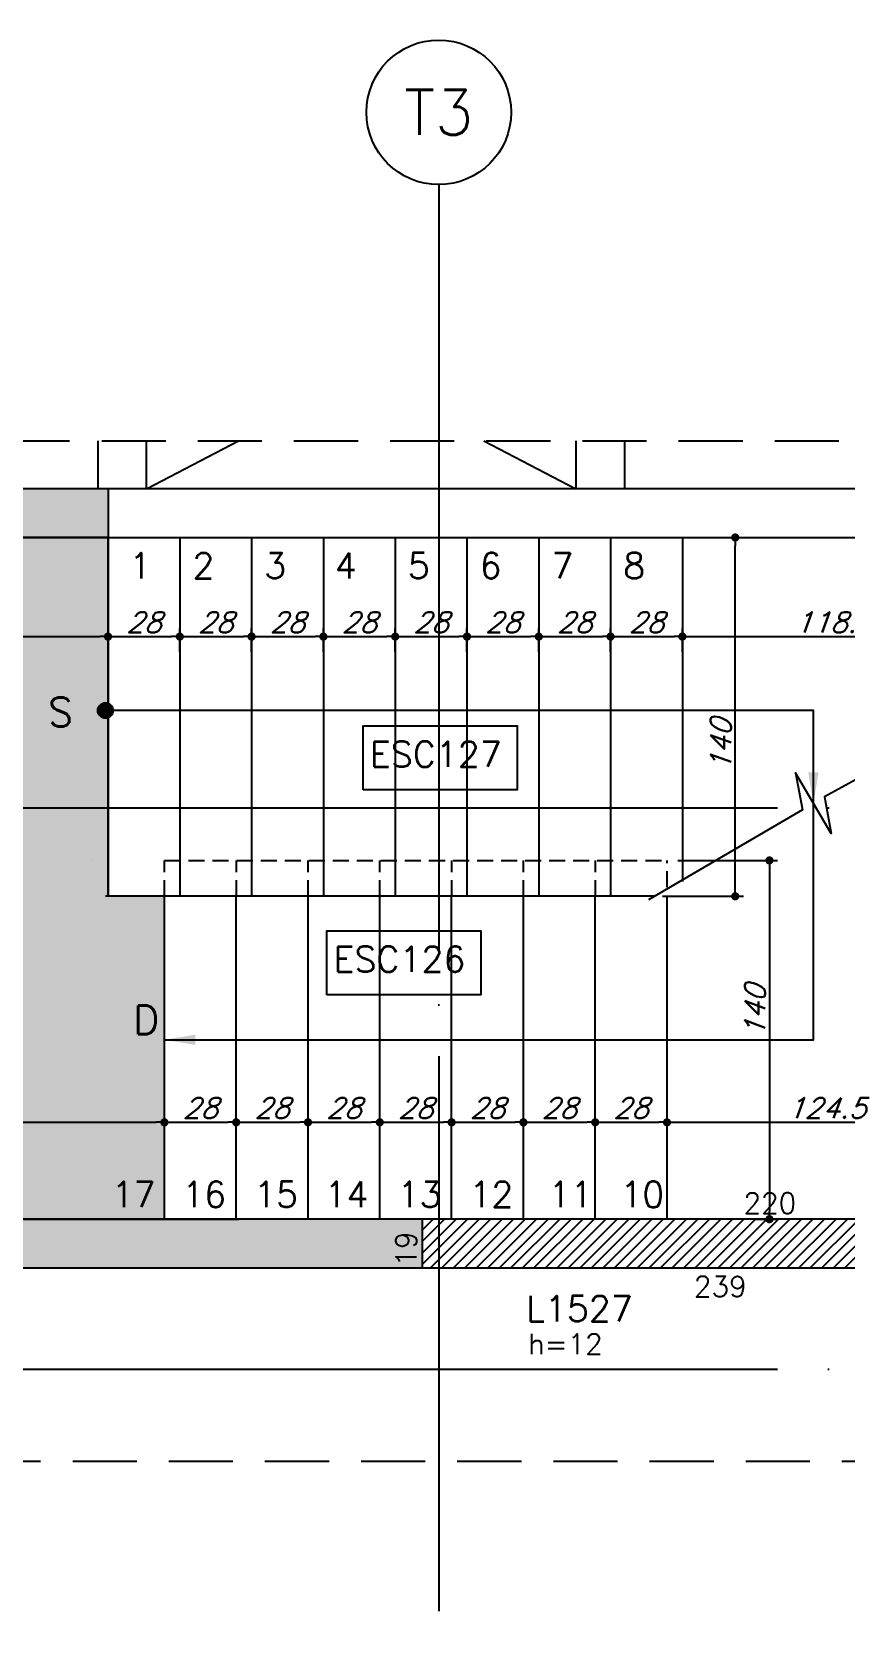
# Model space of a CAD drawing. Header units: millimetres. Extents: x -832 to 3668, y -1574 to 5296.
# Drawn here: x 2964 to 3282, y 1798 to 2428 of the extents above; entities that cross this region are included whole.
import ezdxf
from ezdxf.enums import TextEntityAlignment as Align

# ---------------------------------------------------------------- set-up
doc = ezdxf.new("R2010")
doc.units = ezdxf.units.MM
doc.header["$LTSCALE"] = 50
doc.linetypes.add('DASHED', pattern=[0.75, 0.5, -0.25])
doc.linetypes.add('EIXO', pattern=[6.8, 6, -0.4, 0, -0.4])
for name, color, linetype in [('F-AUX', 2, 'Continuous'), ('F-AUX-RED', 1, 'Continuous'), ('F-COTAS', 106, 'Continuous'), ('F-EIXO', 12, 'EIXO'), ('F-ESC NUM', 2, 'Continuous'), ('F-ESC-PROJ', 1, 'Continuous'), ('F-ESCADAS', 2, 'Continuous'), ('F-LAJES', 3, 'Continuous'), ('F-LAJES-DIM', 2, 'Continuous'), ('F-LAJES-NOME', 4, 'Continuous'), ('F-PILARES-DIM', 172, 'Continuous'), ('F-PILARES-HACH', 174, 'Continuous'), ('F-PILARES-S', 170, 'Continuous'), ('F-TEXTO', 6, 'Continuous'), ('F-TEXTO ESCADA', 2, 'Continuous'), ('F-TEXTO-YELLOW', 2, 'Continuous'), ('F-VIGAS', 3, 'Continuous'), ('F-VÃO', 1, 'Continuous')]:
    doc.layers.add(name, color=color, linetype=linetype)
doc.layers.add('F-DESNIVEL-3', color=7, linetype='Continuous', true_color=0xd5c7ff)
doc.styles.add('5385-ARQ-PB-BAS-PLA-TER-TORRE-A-106-TXT$0$R60-75', font='romans.shx', dxfattribs={"height": 0.1125})
doc.styles.add('CP-TEXT-INCL', font='romans.shx', dxfattribs={"oblique": 20})
doc.styles.add('MCP', font='romans.shx')
doc.styles.add('ROMANS', font='romans.shx')
doc.dimstyles.new('CP-COTAS-50', dxfattribs={"dimscale": 0.64, "dimtxt": 12.5, "dimasz": 5, "dimexe": 5, "dimexo": 5, "dimgap": 2.5, "dimtad": 1, "dimdec": 1, "dimdsep": 46, "dimtxsty": 'CP-TEXT-INCL', "dimblk1": 'DOT', "dimblk2": 'DOT', "dimsah": 1, "dimcen": 9, "dimclrd": 256, "dimclre": 256, "dimclrt": 256, "dimadec": 0, "dimazin": 0, "dimtfac": 1, "dimtdec": 1, "dimtmove": 2, "dimatfit": 3, "dimldrblk": 'DOT', "dimfxl": 5, "dimtolj": 1, "dimarcsym": 0})
pattern_1 = [(0, (0, 0), (0, 6.985), [5.08, -1.905]), (90, (0, 0), (-6.985, 4e-16), [5.08, -1.905])]

# ---------------------------------------------------------------- blocks, each defined once
blk = doc.blocks.new('*U7')
at = {"layer": 'F-EIXO'}
blk.add_line((0, 0), (909.22, 0), dxfattribs=at)
at = {"layer": 'F-TEXTO', "style": 'ROMANS'}
blk.add_attdef('EIXO', text='', height=17.5, dxfattribs=at).set_placement((-28.21, 0), align=Align.MIDDLE_CENTER)
blk = doc.blocks.new('*U8')
at = {"layer": 'F-EIXO'}
blk.add_line((0, 0), (0, -556.59), dxfattribs=at)
at = {"layer": 'F-EIXO', "color": 2, "linetype": 'Continuous'}
blk.add_circle((0, 28.21), 28.21, dxfattribs=at)
at = {"layer": 'F-TEXTO', "style": 'ROMANS'}
blk.add_attdef('EIXO', text='', height=17.5, rotation=360, dxfattribs=at).set_placement((0, 28.21), align=Align.MIDDLE_CENTER)
blk = doc.blocks.new('_DOT')
at = {"color": 0, "linetype": 'ByBlock'}
blk.add_line((-0.5, 0), (-1, 0), dxfattribs=at)
at = {"color": 0, "linetype": 'ByBlock', "const_width": 0.5}
blk.add_lwpolyline([(-0.25, 0, 1), (0.25, 0, 1)], format="xyb", close=True, dxfattribs=at)
blk = doc.blocks.new('*D344')
at = {"layer": 'DEFPOINTS', "color": 0, "transparency": 16777216}
for p in [(2759.46, 2000.1), (3015.96, 2002.7), (3015.96, 1996.31)]:
    blk.add_point(p, dxfattribs=at)
at = {"layer": 'F-COTAS', "lineweight": -2, "transparency": 16777216}
for p, q in [((2759.46, 2003.3), (2759.46, 2005.9)), ((3015.96, 1999.51), (3015.96, 2005.9)), ((2762.66, 2002.7), (3012.76, 2002.7))]:
    blk.add_line(p, q, dxfattribs=at)
at = {"layer": 'F-COTAS', "lineweight": -2, "transparency": 16777216, "xscale": 3.2, "yscale": 3.2, "zscale": 3.2, "rotation": 180}
blk.add_blockref('_DOT', (2759.46, 2002.7), dxfattribs=at)
at = {"layer": 'F-COTAS', "lineweight": -2, "transparency": 16777216, "xscale": 3.2, "yscale": 3.2, "zscale": 3.2}
blk.add_blockref('_DOT', (3015.96, 2002.7), dxfattribs=at)
at = {"layer": 'F-COTAS', "transparency": 16777216, "insert": (2887.71, 2008.3), "char_height": 8, "attachment_point": 5, "style": 'CP-TEXT-INCL'}
blk.add_mtext('\\A1;256.5', dxfattribs=at)
blk = doc.blocks.new('*D345')
at = {"layer": 'DEFPOINTS', "color": 0, "transparency": 16777216}
for p in [(3071.96, 2002.7), (3043.96, 1994.15), (3071.96, 1994.15)]:
    blk.add_point(p, dxfattribs=at)
at = {"layer": 'F-COTAS', "lineweight": -2, "transparency": 16777216}
for p, q in [((3043.96, 1997.35), (3043.96, 2005.9)), ((3071.96, 1997.35), (3071.96, 2005.9)), ((3047.16, 2002.7), (3068.76, 2002.7))]:
    blk.add_line(p, q, dxfattribs=at)
at = {"layer": 'F-COTAS', "lineweight": -2, "transparency": 16777216, "xscale": 3.2, "yscale": 3.2, "zscale": 3.2, "rotation": 180}
blk.add_blockref('_DOT', (3043.96, 2002.7), dxfattribs=at)
at = {"layer": 'F-COTAS', "lineweight": -2, "transparency": 16777216, "xscale": 3.2, "yscale": 3.2, "zscale": 3.2}
blk.add_blockref('_DOT', (3071.96, 2002.7), dxfattribs=at)
at = {"layer": 'F-COTAS', "transparency": 16777216, "insert": (3057.96, 2008.3), "char_height": 8, "attachment_point": 5, "style": 'CP-TEXT-INCL'}
blk.add_mtext('\\A1;28', dxfattribs=at)
blk = doc.blocks.new('*D346')
at = {"layer": 'DEFPOINTS', "color": 0, "transparency": 16777216}
for p in [(3099.96, 2002.7), (3071.96, 1994.15), (3099.96, 1994.15)]:
    blk.add_point(p, dxfattribs=at)
at = {"layer": 'F-COTAS', "lineweight": -2, "transparency": 16777216}
for p, q in [((3071.96, 1997.35), (3071.96, 2005.9)), ((3099.96, 1997.35), (3099.96, 2005.9)), ((3075.16, 2002.7), (3096.76, 2002.7))]:
    blk.add_line(p, q, dxfattribs=at)
at = {"layer": 'F-COTAS', "lineweight": -2, "transparency": 16777216, "xscale": 3.2, "yscale": 3.2, "zscale": 3.2, "rotation": 180}
blk.add_blockref('_DOT', (3071.96, 2002.7), dxfattribs=at)
at = {"layer": 'F-COTAS', "lineweight": -2, "transparency": 16777216, "xscale": 3.2, "yscale": 3.2, "zscale": 3.2}
blk.add_blockref('_DOT', (3099.96, 2002.7), dxfattribs=at)
at = {"layer": 'F-COTAS', "transparency": 16777216, "insert": (3085.96, 2008.3), "char_height": 8, "attachment_point": 5, "style": 'CP-TEXT-INCL'}
blk.add_mtext('\\A1;28', dxfattribs=at)
blk = doc.blocks.new('*D347')
at = {"layer": 'DEFPOINTS', "color": 0, "transparency": 16777216}
for p in [(3127.96, 2002.7), (3099.96, 1994.15), (3127.96, 1994.15)]:
    blk.add_point(p, dxfattribs=at)
at = {"layer": 'F-COTAS', "lineweight": -2, "transparency": 16777216}
for p, q in [((3099.96, 1997.35), (3099.96, 2005.9)), ((3127.96, 1997.35), (3127.96, 2005.9)), ((3103.16, 2002.7), (3124.76, 2002.7))]:
    blk.add_line(p, q, dxfattribs=at)
at = {"layer": 'F-COTAS', "lineweight": -2, "transparency": 16777216, "xscale": 3.2, "yscale": 3.2, "zscale": 3.2, "rotation": 180}
blk.add_blockref('_DOT', (3099.96, 2002.7), dxfattribs=at)
at = {"layer": 'F-COTAS', "lineweight": -2, "transparency": 16777216, "xscale": 3.2, "yscale": 3.2, "zscale": 3.2}
blk.add_blockref('_DOT', (3127.96, 2002.7), dxfattribs=at)
at = {"layer": 'F-COTAS', "transparency": 16777216, "insert": (3113.96, 2008.3), "char_height": 8, "attachment_point": 5, "style": 'CP-TEXT-INCL'}
blk.add_mtext('\\A1;28', dxfattribs=at)
blk = doc.blocks.new('*D348')
at = {"layer": 'DEFPOINTS', "color": 0, "transparency": 16777216}
for p in [(3155.96, 2002.7), (3127.96, 1994.15), (3155.96, 1994.15)]:
    blk.add_point(p, dxfattribs=at)
at = {"layer": 'F-COTAS', "lineweight": -2, "transparency": 16777216}
for p, q in [((3127.96, 1997.35), (3127.96, 2005.9)), ((3155.96, 1997.35), (3155.96, 2005.9)), ((3131.16, 2002.7), (3152.76, 2002.7))]:
    blk.add_line(p, q, dxfattribs=at)
at = {"layer": 'F-COTAS', "lineweight": -2, "transparency": 16777216, "xscale": 3.2, "yscale": 3.2, "zscale": 3.2, "rotation": 180}
blk.add_blockref('_DOT', (3127.96, 2002.7), dxfattribs=at)
at = {"layer": 'F-COTAS', "lineweight": -2, "transparency": 16777216, "xscale": 3.2, "yscale": 3.2, "zscale": 3.2}
blk.add_blockref('_DOT', (3155.96, 2002.7), dxfattribs=at)
at = {"layer": 'F-COTAS', "transparency": 16777216, "insert": (3141.96, 2008.3), "char_height": 8, "attachment_point": 5, "style": 'CP-TEXT-INCL'}
blk.add_mtext('\\A1;28', dxfattribs=at)
blk = doc.blocks.new('*D349')
at = {"layer": 'DEFPOINTS', "color": 0, "transparency": 16777216}
for p in [(3183.96, 2002.7), (3155.96, 1994.15), (3183.96, 1994.15)]:
    blk.add_point(p, dxfattribs=at)
at = {"layer": 'F-COTAS', "lineweight": -2, "transparency": 16777216}
for p, q in [((3155.96, 1997.35), (3155.96, 2005.9)), ((3183.96, 1997.35), (3183.96, 2005.9)), ((3159.16, 2002.7), (3180.76, 2002.7))]:
    blk.add_line(p, q, dxfattribs=at)
at = {"layer": 'F-COTAS', "lineweight": -2, "transparency": 16777216, "xscale": 3.2, "yscale": 3.2, "zscale": 3.2, "rotation": 180}
blk.add_blockref('_DOT', (3155.96, 2002.7), dxfattribs=at)
at = {"layer": 'F-COTAS', "lineweight": -2, "transparency": 16777216, "xscale": 3.2, "yscale": 3.2, "zscale": 3.2}
blk.add_blockref('_DOT', (3183.96, 2002.7), dxfattribs=at)
at = {"layer": 'F-COTAS', "transparency": 16777216, "insert": (3169.96, 2008.3), "char_height": 8, "attachment_point": 5, "style": 'CP-TEXT-INCL'}
blk.add_mtext('\\A1;28', dxfattribs=at)
blk = doc.blocks.new('*D350')
at = {"layer": 'DEFPOINTS', "color": 0, "transparency": 16777216}
for p in [(3211.96, 2002.7), (3183.96, 1994.15), (3211.96, 1994.15)]:
    blk.add_point(p, dxfattribs=at)
at = {"layer": 'F-COTAS', "lineweight": -2, "transparency": 16777216}
for p, q in [((3183.96, 1997.35), (3183.96, 2005.9)), ((3211.96, 1997.35), (3211.96, 2005.9)), ((3187.16, 2002.7), (3208.76, 2002.7))]:
    blk.add_line(p, q, dxfattribs=at)
at = {"layer": 'F-COTAS', "lineweight": -2, "transparency": 16777216, "xscale": 3.2, "yscale": 3.2, "zscale": 3.2, "rotation": 180}
blk.add_blockref('_DOT', (3183.96, 2002.7), dxfattribs=at)
at = {"layer": 'F-COTAS', "lineweight": -2, "transparency": 16777216, "xscale": 3.2, "yscale": 3.2, "zscale": 3.2}
blk.add_blockref('_DOT', (3211.96, 2002.7), dxfattribs=at)
at = {"layer": 'F-COTAS', "transparency": 16777216, "insert": (3197.96, 2008.3), "char_height": 8, "attachment_point": 5, "style": 'CP-TEXT-INCL'}
blk.add_mtext('\\A1;28', dxfattribs=at)
blk = doc.blocks.new('*D351')
at = {"layer": 'DEFPOINTS', "color": 0, "transparency": 16777216}
for p in [(3336.46, 2002.7), (3336.46, 1999.23), (3211.96, 1994.15)]:
    blk.add_point(p, dxfattribs=at)
at = {"layer": 'F-COTAS', "lineweight": -2, "transparency": 16777216}
for p, q in [((3211.96, 1997.35), (3211.96, 2005.9)), ((3336.46, 2002.43), (3336.46, 2005.9)), ((3215.16, 2002.7), (3333.26, 2002.7))]:
    blk.add_line(p, q, dxfattribs=at)
at = {"layer": 'F-COTAS', "lineweight": -2, "transparency": 16777216, "xscale": 3.2, "yscale": 3.2, "zscale": 3.2, "rotation": 180}
blk.add_blockref('_DOT', (3211.96, 2002.7), dxfattribs=at)
at = {"layer": 'F-COTAS', "lineweight": -2, "transparency": 16777216, "xscale": 3.2, "yscale": 3.2, "zscale": 3.2}
blk.add_blockref('_DOT', (3336.46, 2002.7), dxfattribs=at)
at = {"layer": 'F-COTAS', "transparency": 16777216, "insert": (3274.21, 2008.3), "char_height": 8, "attachment_point": 5, "style": 'CP-TEXT-INCL'}
blk.add_mtext('\\A1;124.5', dxfattribs=at)
blk = doc.blocks.new('*D352')
at = {"layer": 'DEFPOINTS', "color": 0, "transparency": 16777216}
for p in [(2759.46, 2190.18), (2993.96, 2192.23), (2993.96, 2186.57)]:
    blk.add_point(p, dxfattribs=at)
at = {"layer": 'F-COTAS', "lineweight": -2, "transparency": 16777216}
for p, q in [((2759.46, 2193.38), (2759.46, 2195.43)), ((2993.96, 2189.77), (2993.96, 2195.43)), ((2762.66, 2192.23), (2990.76, 2192.23))]:
    blk.add_line(p, q, dxfattribs=at)
at = {"layer": 'F-COTAS', "lineweight": -2, "transparency": 16777216, "xscale": 3.2, "yscale": 3.2, "zscale": 3.2, "rotation": 180}
blk.add_blockref('_DOT', (2759.46, 2192.23), dxfattribs=at)
at = {"layer": 'F-COTAS', "lineweight": -2, "transparency": 16777216, "xscale": 3.2, "yscale": 3.2, "zscale": 3.2}
blk.add_blockref('_DOT', (2993.96, 2192.23), dxfattribs=at)
at = {"layer": 'F-COTAS', "transparency": 16777216, "insert": (2876.71, 2197.83), "char_height": 8, "attachment_point": 5, "style": 'CP-TEXT-INCL'}
blk.add_mtext('\\A1;234.5', dxfattribs=at)
blk = doc.blocks.new('*D353')
at = {"layer": 'DEFPOINTS', "color": 0, "transparency": 16777216}
for p in [(3021.96, 2192.23), (2993.96, 2183.04), (3021.96, 2183.04)]:
    blk.add_point(p, dxfattribs=at)
at = {"layer": 'F-COTAS', "lineweight": -2, "transparency": 16777216}
for p, q in [((2993.96, 2186.24), (2993.96, 2195.43)), ((3021.96, 2186.24), (3021.96, 2195.43)), ((2997.16, 2192.23), (3018.76, 2192.23))]:
    blk.add_line(p, q, dxfattribs=at)
at = {"layer": 'F-COTAS', "lineweight": -2, "transparency": 16777216, "xscale": 3.2, "yscale": 3.2, "zscale": 3.2, "rotation": 180}
blk.add_blockref('_DOT', (2993.96, 2192.23), dxfattribs=at)
at = {"layer": 'F-COTAS', "lineweight": -2, "transparency": 16777216, "xscale": 3.2, "yscale": 3.2, "zscale": 3.2}
blk.add_blockref('_DOT', (3021.96, 2192.23), dxfattribs=at)
at = {"layer": 'F-COTAS', "transparency": 16777216, "insert": (3007.96, 2197.83), "char_height": 8, "attachment_point": 5, "style": 'CP-TEXT-INCL'}
blk.add_mtext('\\A1;28', dxfattribs=at)
blk = doc.blocks.new('*D354')
at = {"layer": 'DEFPOINTS', "color": 0, "transparency": 16777216}
for p in [(3049.96, 2192.23), (3021.96, 2183.04), (3049.96, 2183.04)]:
    blk.add_point(p, dxfattribs=at)
at = {"layer": 'F-COTAS', "lineweight": -2, "transparency": 16777216}
for p, q in [((3021.96, 2186.24), (3021.96, 2195.43)), ((3049.96, 2186.24), (3049.96, 2195.43)), ((3025.16, 2192.23), (3046.76, 2192.23))]:
    blk.add_line(p, q, dxfattribs=at)
at = {"layer": 'F-COTAS', "lineweight": -2, "transparency": 16777216, "xscale": 3.2, "yscale": 3.2, "zscale": 3.2, "rotation": 180}
blk.add_blockref('_DOT', (3021.96, 2192.23), dxfattribs=at)
at = {"layer": 'F-COTAS', "lineweight": -2, "transparency": 16777216, "xscale": 3.2, "yscale": 3.2, "zscale": 3.2}
blk.add_blockref('_DOT', (3049.96, 2192.23), dxfattribs=at)
at = {"layer": 'F-COTAS', "transparency": 16777216, "insert": (3035.96, 2197.83), "char_height": 8, "attachment_point": 5, "style": 'CP-TEXT-INCL'}
blk.add_mtext('\\A1;28', dxfattribs=at)
blk = doc.blocks.new('*D355')
at = {"layer": 'DEFPOINTS', "color": 0, "transparency": 16777216}
for p in [(3077.96, 2192.23), (3049.96, 2183.04), (3077.96, 2183.04)]:
    blk.add_point(p, dxfattribs=at)
at = {"layer": 'F-COTAS', "lineweight": -2, "transparency": 16777216}
for p, q in [((3049.96, 2186.24), (3049.96, 2195.43)), ((3077.96, 2186.24), (3077.96, 2195.43)), ((3053.16, 2192.23), (3074.76, 2192.23))]:
    blk.add_line(p, q, dxfattribs=at)
at = {"layer": 'F-COTAS', "lineweight": -2, "transparency": 16777216, "xscale": 3.2, "yscale": 3.2, "zscale": 3.2, "rotation": 180}
blk.add_blockref('_DOT', (3049.96, 2192.23), dxfattribs=at)
at = {"layer": 'F-COTAS', "lineweight": -2, "transparency": 16777216, "xscale": 3.2, "yscale": 3.2, "zscale": 3.2}
blk.add_blockref('_DOT', (3077.96, 2192.23), dxfattribs=at)
at = {"layer": 'F-COTAS', "transparency": 16777216, "insert": (3063.96, 2197.83), "char_height": 8, "attachment_point": 5, "style": 'CP-TEXT-INCL'}
blk.add_mtext('\\A1;28', dxfattribs=at)
blk = doc.blocks.new('*D356')
at = {"layer": 'DEFPOINTS', "color": 0, "transparency": 16777216}
for p in [(3105.96, 2192.23), (3077.96, 2183.04), (3105.96, 2183.04)]:
    blk.add_point(p, dxfattribs=at)
at = {"layer": 'F-COTAS', "lineweight": -2, "transparency": 16777216}
for p, q in [((3077.96, 2186.24), (3077.96, 2195.43)), ((3105.96, 2186.24), (3105.96, 2195.43)), ((3081.16, 2192.23), (3102.76, 2192.23))]:
    blk.add_line(p, q, dxfattribs=at)
at = {"layer": 'F-COTAS', "lineweight": -2, "transparency": 16777216, "xscale": 3.2, "yscale": 3.2, "zscale": 3.2, "rotation": 180}
blk.add_blockref('_DOT', (3077.96, 2192.23), dxfattribs=at)
at = {"layer": 'F-COTAS', "lineweight": -2, "transparency": 16777216, "xscale": 3.2, "yscale": 3.2, "zscale": 3.2}
blk.add_blockref('_DOT', (3105.96, 2192.23), dxfattribs=at)
at = {"layer": 'F-COTAS', "transparency": 16777216, "insert": (3091.96, 2197.83), "char_height": 8, "attachment_point": 5, "style": 'CP-TEXT-INCL'}
blk.add_mtext('\\A1;28', dxfattribs=at)
blk = doc.blocks.new('*D357')
at = {"layer": 'DEFPOINTS', "color": 0, "transparency": 16777216}
for p in [(3133.96, 2192.23), (3105.96, 2183.04), (3133.96, 2183.04)]:
    blk.add_point(p, dxfattribs=at)
at = {"layer": 'F-COTAS', "lineweight": -2, "transparency": 16777216}
for p, q in [((3105.96, 2186.24), (3105.96, 2195.43)), ((3133.96, 2186.24), (3133.96, 2195.43)), ((3109.16, 2192.23), (3130.76, 2192.23))]:
    blk.add_line(p, q, dxfattribs=at)
at = {"layer": 'F-COTAS', "lineweight": -2, "transparency": 16777216, "xscale": 3.2, "yscale": 3.2, "zscale": 3.2, "rotation": 180}
blk.add_blockref('_DOT', (3105.96, 2192.23), dxfattribs=at)
at = {"layer": 'F-COTAS', "lineweight": -2, "transparency": 16777216, "xscale": 3.2, "yscale": 3.2, "zscale": 3.2}
blk.add_blockref('_DOT', (3133.96, 2192.23), dxfattribs=at)
at = {"layer": 'F-COTAS', "transparency": 16777216, "insert": (3119.96, 2197.83), "char_height": 8, "attachment_point": 5, "style": 'CP-TEXT-INCL'}
blk.add_mtext('\\A1;28', dxfattribs=at)
blk = doc.blocks.new('*D358')
at = {"layer": 'DEFPOINTS', "color": 0, "transparency": 16777216}
for p in [(3336.46, 2192.23), (3217.96, 2185.82), (3336.46, 2180.66)]:
    blk.add_point(p, dxfattribs=at)
at = {"layer": 'F-COTAS', "lineweight": -2, "transparency": 16777216}
for p, q in [((3217.96, 2189.02), (3217.96, 2195.43)), ((3336.46, 2183.86), (3336.46, 2195.43)), ((3221.16, 2192.23), (3333.26, 2192.23))]:
    blk.add_line(p, q, dxfattribs=at)
at = {"layer": 'F-COTAS', "lineweight": -2, "transparency": 16777216, "xscale": 3.2, "yscale": 3.2, "zscale": 3.2, "rotation": 180}
blk.add_blockref('_DOT', (3217.96, 2192.23), dxfattribs=at)
at = {"layer": 'F-COTAS', "lineweight": -2, "transparency": 16777216, "xscale": 3.2, "yscale": 3.2, "zscale": 3.2}
blk.add_blockref('_DOT', (3336.46, 2192.23), dxfattribs=at)
at = {"layer": 'F-COTAS', "transparency": 16777216, "insert": (3277.21, 2197.83), "char_height": 8, "attachment_point": 5, "style": 'CP-TEXT-INCL'}
blk.add_mtext('\\A1;118.5', dxfattribs=at)
blk = doc.blocks.new('*D359')
at = {"layer": 'DEFPOINTS', "color": 0, "transparency": 16777216}
for p in [(3213.01, 2104.9), (3243.44, 1964.9), (3251.9, 1964.9)]:
    blk.add_point(p, dxfattribs=at)
at = {"layer": 'F-COTAS', "lineweight": -2, "transparency": 16777216}
for p, q in [((3216.21, 2104.9), (3255.1, 2104.9)), ((3251.9, 2101.7), (3251.9, 1968.1)), ((3246.64, 1964.9), (3255.1, 1964.9))]:
    blk.add_line(p, q, dxfattribs=at)
at = {"layer": 'F-COTAS', "lineweight": -2, "transparency": 16777216, "xscale": 3.2, "yscale": 3.2, "zscale": 3.2}
for p, rotation in [((3251.9, 2104.9), 90), ((3251.9, 1964.9), 270)]:
    blk.add_blockref('_DOT', p, dxfattribs=dict(at, rotation=rotation))
at = {"layer": 'F-COTAS', "transparency": 16777216, "insert": (3246.3, 2046.14), "char_height": 8, "attachment_point": 5, "rotation": 90, "style": 'CP-TEXT-INCL'}
blk.add_mtext('\\A1;140', dxfattribs=at)
blk = doc.blocks.new('*D360')
at = {"layer": 'DEFPOINTS', "color": 0, "transparency": 16777216}
for p in [(3228.75, 2230.9), (3238.57, 2230.9), (3207.01, 2090.9)]:
    blk.add_point(p, dxfattribs=at)
at = {"layer": 'F-COTAS', "lineweight": -2, "transparency": 16777216}
for p, q in [((3231.95, 2230.9), (3241.77, 2230.9)), ((3238.57, 2094.1), (3238.57, 2227.7)), ((3210.21, 2090.9), (3241.77, 2090.9))]:
    blk.add_line(p, q, dxfattribs=at)
at = {"layer": 'F-COTAS', "lineweight": -2, "transparency": 16777216, "xscale": 3.2, "yscale": 3.2, "zscale": 3.2}
for p, rotation in [((3238.57, 2230.9), 90), ((3238.57, 2090.9), 270)]:
    blk.add_blockref('_DOT', p, dxfattribs=dict(at, rotation=rotation))
at = {"layer": 'F-COTAS', "transparency": 16777216, "insert": (3232.97, 2149.83), "char_height": 8, "attachment_point": 5, "rotation": 90, "style": 'CP-TEXT-INCL'}
blk.add_mtext('\\A1;140', dxfattribs=at)
blk = doc.blocks.new('*D361')
at = {"layer": 'DEFPOINTS', "color": 0, "transparency": 16777216}
for p in [(3161.96, 2192.23), (3133.96, 2183.04), (3161.96, 2183.04)]:
    blk.add_point(p, dxfattribs=at)
at = {"layer": 'F-COTAS', "lineweight": -2, "transparency": 16777216}
for p, q in [((3133.96, 2186.24), (3133.96, 2195.43)), ((3161.96, 2186.24), (3161.96, 2195.43)), ((3137.16, 2192.23), (3158.76, 2192.23))]:
    blk.add_line(p, q, dxfattribs=at)
at = {"layer": 'F-COTAS', "lineweight": -2, "transparency": 16777216, "xscale": 3.2, "yscale": 3.2, "zscale": 3.2, "rotation": 180}
blk.add_blockref('_DOT', (3133.96, 2192.23), dxfattribs=at)
at = {"layer": 'F-COTAS', "lineweight": -2, "transparency": 16777216, "xscale": 3.2, "yscale": 3.2, "zscale": 3.2}
blk.add_blockref('_DOT', (3161.96, 2192.23), dxfattribs=at)
at = {"layer": 'F-COTAS', "transparency": 16777216, "insert": (3147.96, 2197.83), "char_height": 8, "attachment_point": 5, "style": 'CP-TEXT-INCL'}
blk.add_mtext('\\A1;28', dxfattribs=at)
blk = doc.blocks.new('*D362')
at = {"layer": 'DEFPOINTS', "color": 0, "transparency": 16777216}
for p in [(3189.96, 2192.23), (3161.96, 2183.04), (3189.96, 2183.04)]:
    blk.add_point(p, dxfattribs=at)
at = {"layer": 'F-COTAS', "lineweight": -2, "transparency": 16777216}
for p, q in [((3161.96, 2186.24), (3161.96, 2195.43)), ((3189.96, 2186.24), (3189.96, 2195.43)), ((3165.16, 2192.23), (3186.76, 2192.23))]:
    blk.add_line(p, q, dxfattribs=at)
at = {"layer": 'F-COTAS', "lineweight": -2, "transparency": 16777216, "xscale": 3.2, "yscale": 3.2, "zscale": 3.2, "rotation": 180}
blk.add_blockref('_DOT', (3161.96, 2192.23), dxfattribs=at)
at = {"layer": 'F-COTAS', "lineweight": -2, "transparency": 16777216, "xscale": 3.2, "yscale": 3.2, "zscale": 3.2}
blk.add_blockref('_DOT', (3189.96, 2192.23), dxfattribs=at)
at = {"layer": 'F-COTAS', "transparency": 16777216, "insert": (3175.96, 2197.83), "char_height": 8, "attachment_point": 5, "style": 'CP-TEXT-INCL'}
blk.add_mtext('\\A1;28', dxfattribs=at)
blk = doc.blocks.new('*D363')
at = {"layer": 'DEFPOINTS', "color": 0, "transparency": 16777216}
for p in [(3217.96, 2192.23), (3189.96, 2183.04), (3217.96, 2183.04)]:
    blk.add_point(p, dxfattribs=at)
at = {"layer": 'F-COTAS', "lineweight": -2, "transparency": 16777216}
for p, q in [((3189.96, 2186.24), (3189.96, 2195.43)), ((3217.96, 2186.24), (3217.96, 2195.43)), ((3193.16, 2192.23), (3214.76, 2192.23))]:
    blk.add_line(p, q, dxfattribs=at)
at = {"layer": 'F-COTAS', "lineweight": -2, "transparency": 16777216, "xscale": 3.2, "yscale": 3.2, "zscale": 3.2, "rotation": 180}
blk.add_blockref('_DOT', (3189.96, 2192.23), dxfattribs=at)
at = {"layer": 'F-COTAS', "lineweight": -2, "transparency": 16777216, "xscale": 3.2, "yscale": 3.2, "zscale": 3.2}
blk.add_blockref('_DOT', (3217.96, 2192.23), dxfattribs=at)
at = {"layer": 'F-COTAS', "transparency": 16777216, "insert": (3203.96, 2197.83), "char_height": 8, "attachment_point": 5, "style": 'CP-TEXT-INCL'}
blk.add_mtext('\\A1;28', dxfattribs=at)
blk = doc.blocks.new('*D619')
at = {"layer": 'DEFPOINTS', "color": 0, "transparency": 16777216}
for p in [(3043.96, 2002.7), (3015.96, 1994.15), (3043.96, 1994.15)]:
    blk.add_point(p, dxfattribs=at)
at = {"layer": 'F-COTAS', "lineweight": -2, "transparency": 16777216}
for p, q in [((3015.96, 1997.35), (3015.96, 2005.9)), ((3043.96, 1997.35), (3043.96, 2005.9)), ((3019.16, 2002.7), (3040.76, 2002.7))]:
    blk.add_line(p, q, dxfattribs=at)
at = {"layer": 'F-COTAS', "lineweight": -2, "transparency": 16777216, "xscale": 3.2, "yscale": 3.2, "zscale": 3.2, "rotation": 180}
blk.add_blockref('_DOT', (3015.96, 2002.7), dxfattribs=at)
at = {"layer": 'F-COTAS', "lineweight": -2, "transparency": 16777216, "xscale": 3.2, "yscale": 3.2, "zscale": 3.2}
blk.add_blockref('_DOT', (3043.96, 2002.7), dxfattribs=at)
at = {"layer": 'F-COTAS', "transparency": 16777216, "insert": (3029.96, 2008.3), "char_height": 8, "attachment_point": 5, "style": 'CP-TEXT-INCL'}
blk.add_mtext('\\A1;28', dxfattribs=at)

msp = doc.modelspace()

# ---------------------------------------------------------------- hatches: boundary and pattern name
h = msp.add_hatch()
h.set_pattern_fill('ANGLE', color=256)
h.set_pattern_definition(pattern_1)
h.paths.add_polyline_path([(2998.17, 2212.41), (3016.5, 2212.41), (3016.5, 2227.41), (2998.17, 2227.41)], flags=9)
h = msp.add_hatch()
h.set_pattern_fill('ANGLE', color=256)
h.set_pattern_definition(pattern_1)
h.paths.add_polyline_path([(3022.81, 2212.41), (3044, 2212.41), (3044, 2227.41), (3022.81, 2227.41)], flags=9)
h = msp.add_hatch()
h.set_pattern_fill('ANGLE', color=256)
h.set_pattern_definition(pattern_1)
h.paths.add_polyline_path([(3050.81, 2212.41), (3072, 2212.41), (3072, 2227.41), (3050.81, 2227.41)], flags=9)
h = msp.add_hatch()
h.set_pattern_fill('ANGLE', color=256)
h.set_pattern_definition(pattern_1)
h.paths.add_polyline_path([(3078.33, 2212.41), (3100, 2212.41), (3100, 2227.41), (3078.33, 2227.41)], flags=9)
h = msp.add_hatch()
h.set_pattern_fill('ANGLE', color=256)
h.set_pattern_definition(pattern_1)
h.paths.add_polyline_path([(3106.81, 2212.41), (3128, 2212.41), (3128, 2227.41), (3106.81, 2227.41)], flags=9)
h = msp.add_hatch()
h.set_pattern_fill('ANGLE', color=256)
h.set_pattern_definition(pattern_1)
h.paths.add_polyline_path([(3134.81, 2212.41), (3156, 2212.41), (3156, 2227.41), (3134.81, 2227.41)], flags=9)
h = msp.add_hatch()
h.set_pattern_fill('ANGLE', color=256)
h.set_pattern_definition(pattern_1)
h.paths.add_polyline_path([(3162.81, 2212.41), (3184, 2212.41), (3184, 2227.41), (3162.81, 2227.41)], flags=9)
h = msp.add_hatch()
h.set_pattern_fill('ANGLE', color=256)
h.set_pattern_definition(pattern_1)
h.paths.add_polyline_path([(3190.81, 2212.41), (3212, 2212.41), (3212, 2227.41), (3190.81, 2227.41)], flags=9)
h = msp.add_hatch()
h.set_pattern_fill('ANGLE', color=256)
h.set_pattern_definition(pattern_1)
h.paths.add_polyline_path([(3219.28, 2212.41), (3240, 2212.41), (3240, 2227.41), (3219.28, 2227.41)], flags=9)
h = msp.add_hatch()
h.set_pattern_fill('ANGLE', color=256)
h.set_pattern_definition(pattern_1)
h.paths.add_polyline_path([(3138.99, 2169.06), (3193.52, 2169.06), (3193.52, 2184.06), (3138.99, 2184.06)], flags=9)
h = msp.add_hatch()
h.set_pattern_fill('ANGLE', color=256)
h.set_pattern_definition(pattern_1)
h.paths.add_polyline_path([(2965.23, 2145.67), (2976.89, 2145.67), (2976.89, 2160.67), (2965.23, 2160.67)], flags=9)
h = msp.add_hatch()
h.set_pattern_fill('ANGLE', color=256)
h.set_pattern_definition(pattern_1)
h.paths.add_polyline_path([(3138.99, 2040.56), (3193.04, 2040.56), (3193.04, 2055.56), (3138.99, 2055.56)], flags=9)
h = msp.add_hatch()
h.set_pattern_fill('ANGLE', color=256)
h.set_pattern_definition(pattern_1)
h.paths.add_polyline_path([(3003.94, 2020.48), (3015.6, 2020.48), (3015.6, 2035.48), (3003.94, 2035.48)], flags=9)
h = msp.add_hatch()
h.set_pattern_fill('ANGLE', color=256)
h.set_pattern_definition(pattern_1)
h.paths.add_polyline_path([(2996.74, 1967.52), (3016.5, 1967.52), (3016.5, 1982.52), (2996.74, 1982.52)], flags=9)
h = msp.add_hatch()
h.set_pattern_fill('ANGLE', color=256)
h.set_pattern_definition(pattern_1)
h.paths.add_polyline_path([(3024.24, 1967.52), (3044, 1967.52), (3044, 1982.52), (3024.24, 1982.52)], flags=9)
h = msp.add_hatch()
h.set_pattern_fill('ANGLE', color=256)
h.set_pattern_definition(pattern_1)
h.paths.add_polyline_path([(3052.24, 1967.52), (3072, 1967.52), (3072, 1982.52), (3052.24, 1982.52)], flags=9)
h = msp.add_hatch()
h.set_pattern_fill('ANGLE', color=256)
h.set_pattern_definition(pattern_1)
h.paths.add_polyline_path([(3079.76, 1967.52), (3100, 1967.52), (3100, 1982.52), (3079.76, 1982.52)], flags=9)
h = msp.add_hatch()
h.set_pattern_fill('ANGLE', color=256)
h.set_pattern_definition(pattern_1)
h.paths.add_polyline_path([(3108.24, 1967.52), (3128, 1967.52), (3128, 1982.52), (3108.24, 1982.52)], flags=9)
h = msp.add_hatch()
h.set_pattern_fill('ANGLE', color=256)
h.set_pattern_definition(pattern_1)
h.paths.add_polyline_path([(3136.24, 1967.52), (3156, 1967.52), (3156, 1982.52), (3136.24, 1982.52)], flags=9)
h = msp.add_hatch()
h.set_pattern_fill('ANGLE', color=256)
h.set_pattern_definition(pattern_1)
h.paths.add_polyline_path([(3167.09, 1967.52), (3184, 1967.52), (3184, 1982.52), (3167.09, 1982.52)], flags=9)
h = msp.add_hatch()
h.set_pattern_fill('ANGLE', color=256)
h.set_pattern_definition(pattern_1)
h.paths.add_polyline_path([(3192.24, 1967.52), (3212, 1967.52), (3212, 1982.52), (3192.24, 1982.52)], flags=9)
h = msp.add_hatch()
h.set_pattern_fill('ANGLE', color=256)
h.set_pattern_definition(pattern_1)
h.paths.add_polyline_path([(3240.94, 1965.15), (3265.51, 1965.15), (3265.51, 1977.15), (3240.94, 1977.15)], flags=9)
h = msp.add_hatch()
h.set_pattern_fill('ANGLE', color=256)
h.set_pattern_definition(pattern_1)
h.paths.add_polyline_path([(3116.21, 1946.68), (3116.21, 1962.11), (3104.21, 1962.11), (3104.21, 1946.68)], flags=9)
h = msp.add_hatch()
h.set_pattern_fill('ANGLE', color=256)
h.set_pattern_definition(pattern_1)
h.paths.add_polyline_path([(3221.6, 1932.65), (3245.79, 1932.65), (3245.79, 1944.65), (3221.6, 1944.65)], flags=9)
h = msp.add_hatch()
h.set_pattern_fill('ANGLE', color=256)
h.set_pattern_definition(pattern_1)
h.paths.add_polyline_path([(3156.44, 1922.52), (3204.3, 1922.52), (3204.3, 1937.52), (3156.44, 1937.52)], flags=9)
h = msp.add_hatch()
h.set_pattern_fill('ANGLE', color=256)
h.set_pattern_definition(pattern_1)
h.paths.add_polyline_path([(3157.27, 1910.2), (3190.98, 1910.2), (3190.98, 1922.2), (3157.27, 1922.2)], flags=9)
at = {"layer": 'F-AUX'}
h = msp.add_hatch(color=1, dxfattribs=at)
edge = h.paths.add_edge_path()
edge.add_arc((2992.96, 2163.4), 3, 0, 360)
at = {"layer": 'F-DESNIVEL-3'}
h = msp.add_hatch(color=256, dxfattribs=at)
h.dxf.hatch_style = 1
h.paths.add_polyline_path([(2993.96, 4004.9), (2993.96, 4130.9), (2759.46, 4131.15), (2759.46, 3864.9), (3015.96, 3864.9), (3015.96, 4004.9)])
h.paths.add_polyline_path([(2759.46, 3181.15), (2759.46, 2914.9), (3015.96, 2914.9), (3015.96, 3040.9), (2993.96, 3040.9), (2993.96, 3180.9)])
h.paths.add_polyline_path([(3015.96, 1964.9), (3015.96, 2090.9), (2993.96, 2090.9), (2993.96, 2230.9), (2759.46, 2231.15), (2759.46, 1964.9)])
h.paths.add_polyline_path([(2759.46, 1281.15), (2759.46, 1014.9), (2959.96, 1014.9), (2959.96, 1140.9), (2993.96, 1140.9), (2993.96, 1280.65)])
h = msp.add_hatch(color=256, dxfattribs=at)
h.dxf.hatch_style = 1
h.paths.add_polyline_path([(3116.46, 1964.9), (2927.96, 1964.9), (2759.46, 1964.9), (2759.46, 1945.9), (2920.96, 1945.9), (2934.96, 1945.9), (3116.46, 1945.9)])
h.paths.add_polyline_path([(2993.96, 2249.9), (2759.46, 2249.9), (2759.46, 2230.9), (2993.96, 2230.9)])
at = {"layer": 'F-PILARES-HACH', "linetype": 'Continuous'}
h = msp.add_hatch(dxfattribs=at)
h.set_pattern_fill('ANSI31', color=256, style=0)
h.set_pattern_definition([(45, (2740.456, 1921.3982), (-2.245064, 2.245064), [])])
h.paths.add_polyline_path([(3355.46, 2268.57), (3336.46, 2268.57), (3336.46, 1964.9), (3116.46, 1964.9), (3116.46, 1945.9), (3355.46, 1945.9)])

# ---------------------------------------------------------------- linework, layer by layer
at = {"layer": 'F-AUX', "color": 1}
for points in [[(3015.96, 2034.9), (3269.06, 2034.9), (3269.06, 2163.4), (2992.96, 2163.4)], [(3334.4, 2163.12), (3273.37, 2129.75), (3276, 2115.37), (3262.11, 2139.08), (3264.74, 2124.7), (3204.72, 2089.55)]]:
    msp.add_lwpolyline(points, dxfattribs=at)
msp.add_circle((2992.96, 2163.4), 3, dxfattribs=at)
for points in [[(3267.06, 2139.23), (3269.06, 2127.23), (3271.06, 2139.23)], [(3027.96, 2032.9), (3015.96, 2034.9), (3027.96, 2036.9)]]:
    msp.add_solid(points, dxfattribs=at)
at = {"layer": 'F-AUX-RED', "color": 1, "linetype": 'DASHED'}
msp.add_lwpolyline([(2691.49, 2268.57), (3417.68, 2268.57), (3417.68, 1870.29), (2691.49, 1870.29)], close=True, dxfattribs=at)
at = {"layer": 'F-ESC-PROJ', "linetype": 'DASHED', "ltscale": 0.25}
for points in [[(2987.96, 2104.9), (2987.96, 2104.9)], [(3016.01, 2104.9), (3016.01, 2104.9), (3212.01, 2104.9)], [(3016.01, 2090.9), (3016.01, 2104.9)], [(3044.01, 2090.9), (3044.01, 2104.9)], [(3072.01, 2090.9), (3072.01, 2104.9)], [(3100.01, 2090.9), (3100.01, 2104.9)], [(3128.01, 2090.9), (3128.01, 2104.9)], [(3156.01, 2090.9), (3156.01, 2104.9)], [(3184.01, 2090.9), (3184.01, 2104.9)], [(3212.01, 2094.41), (3212.01, 2104.9)]]:
    msp.add_lwpolyline(points, dxfattribs=at)
at = {"layer": 'F-ESCADAS', "linetype": 'Continuous'}
for points in [[(2993.96, 2230.9), (2993.96, 2090.9)], [(3021.96, 2230.9), (3021.96, 2090.9)], [(3049.96, 2230.9), (3049.96, 2090.9)], [(3077.96, 2230.9), (3077.96, 2090.9)], [(3105.96, 2230.9), (3105.96, 2090.9)], [(3133.96, 2230.9), (3133.96, 2090.9)], [(3161.96, 2230.9), (3161.96, 2090.9)], [(3189.96, 2230.9), (3189.96, 2090.9)], [(3217.96, 2230.9), (3217.96, 2096.72)], [(3207.01, 2090.9), (2992.96, 2090.9)], [(3015.96, 1964.9), (3015.96, 2090.9)], [(3015.96, 1964.9), (3015.96, 2090.9)], [(3043.96, 1964.9), (3043.96, 2090.9)], [(3071.96, 1964.9), (3071.96, 2090.9)], [(3099.96, 1964.9), (3099.96, 2090.9)], [(3127.96, 1964.9), (3127.96, 2090.9)], [(3155.96, 1964.9), (3155.96, 2090.9)], [(3183.96, 1964.9), (3183.96, 2090.9)], [(3211.96, 1964.9), (3211.96, 2090.9)]]:
    msp.add_lwpolyline(points, dxfattribs=at)
at = {"layer": 'F-LAJES'}
msp.add_lwpolyline([(3015.96, 1964.9), (3015.96, 2090.9), (2993.96, 2090.9), (2993.96, 2230.9), (2759.46, 2231.15), (2759.46, 1964.9), (3044.96, 1964.9)], dxfattribs=at)
at = {"layer": 'F-PILARES-S', "linetype": 'Continuous'}
msp.add_lwpolyline([(3336.46, 2268.57), (3336.46, 1964.9), (3116.46, 1964.9), (3116.46, 1945.9), (3355.46, 1945.9)], dxfattribs=at)
at = {"layer": 'F-TEXTO ESCADA', "color": 1}
for points in [[(3093.49, 2132.4), (3093.49, 2157.4), (3153.49, 2157.4), (3153.49, 2132.4), (3093.49, 2132.4)], [(3079.32, 2052.4), (3079.32, 2077.4), (3139.32, 2077.4), (3139.32, 2052.4), (3079.32, 2052.4)]]:
    msp.add_lwpolyline(points, dxfattribs=at)
at = {"layer": 'F-VIGAS'}
for points in [[(2989.96, 2268.57), (2989.96, 2249.9)], [(3008.96, 2249.9), (3008.96, 2268.57)], [(3176.46, 2268.57), (3176.46, 2249.9)], [(3195.46, 2249.9), (3195.46, 2268.57)], [(2989.96, 2249.9), (2759.46, 2249.9)], [(3008.96, 2249.9), (2989.96, 2249.9)], [(2993.96, 2249.9), (2993.96, 2230.9)], [(3176.46, 2249.9), (3008.96, 2249.9)], [(3195.46, 2249.9), (3176.46, 2249.9)], [(3336.46, 2249.9), (3195.46, 2249.9)], [(2759.46, 2230.9), (2999.46, 2230.9)], [(2999.46, 2230.9), (3185.96, 2230.9)], [(3185.96, 2230.9), (3336.46, 2230.9)], [(3116.46, 1964.9), (2927.96, 1964.9)], [(2934.96, 1945.9), (3116.46, 1945.9)]]:
    msp.add_lwpolyline(points, dxfattribs=at)
at = {"layer": 'F-VÃO'}
for p, q in [((3008.96, 2249.9), (3044.91, 2268.57)), ((3140.5, 2268.57), (3176.46, 2249.9))]:
    msp.add_line(p, q, dxfattribs=at)

# ---------------------------------------------------------------- block references
at = {"layer": 'F-EIXO', "linetype": 'Continuous'}
msp.add_blockref('*U8', (3122.96, 2368.6), dxfattribs=at).add_auto_attribs({'EIXO': 'T3'})
for p in [(2614.89, 2125.4), (2614.89, 1906.4)]:
    msp.add_blockref('*U7', p, dxfattribs=at)

# ---------------------------------------------------------------- texts
at = {"layer": 'F-ESC NUM', "style": '5385-ARQ-PB-BAS-PLA-TER-TORRE-A-106-TXT$0$R60-75'}
for s, p in [('1', (3002.24, 2214.91)), ('2', (3026.88, 2214.91)), ('3', (3054.88, 2214.91)), ('4', (3082.4, 2214.91)), ('5', (3110.88, 2214.91)), ('6', (3138.88, 2214.91)), ('7', (3166.88, 2214.91)), ('8', (3194.88, 2214.91)), ('17', (2995.38, 1969.57)), ('16', (3022.88, 1969.57)), ('15', (3050.88, 1969.57)), ('14', (3078.4, 1969.57)), ('13', (3106.88, 1969.57)), ('12', (3134.89, 1969.56)), ('11', (3165.76, 1969.55)), ('10', (3193.76, 1969.55))]:
    msp.add_text(s, height=10, dxfattribs=at).set_placement(p)
at = {"layer": 'F-LAJES-DIM', "linetype": 'Continuous', "style": 'MCP'}
msp.add_text('h=12', height=8, dxfattribs=at).set_placement((3157.74, 1912.2))
at = {"layer": 'F-LAJES-NOME', "linetype": 'Continuous', "style": 'MCP'}
msp.add_text('L1527', height=10, dxfattribs=at).set_placement((3157.04, 1925.02))
at = {"layer": 'F-PILARES-DIM', "linetype": 'Continuous', "style": 'MCP'}
for s, p in [('220', (3241.79, 1967.15)), ('239', (3222.46, 1934.65))]:
    msp.add_text(s, height=8, dxfattribs=at).set_placement(p)
msp.add_text('19', height=8, rotation=90, dxfattribs=at).set_placement((3114.21, 1946.4))
at = {"layer": 'F-TEXTO ESCADA', "style": 'ROMANS'}
for s, p in [('ESC127', (3096.08, 2141.36)), ('ESC126', (3081.9, 2061.36))]:
    msp.add_text(s, height=10, dxfattribs=at).set_placement(p)
at = {"layer": 'F-TEXTO-YELLOW', "char_height": 11.25, "width": 61.3796, "style": '5385-ARQ-PB-BAS-PLA-TER-TORRE-A-106-TXT$0$R60-75'}
for s, insert, attachment_point in [('S', (2970.63, 2168.43), 1), ('D', (3013.96, 2048.35), 3)]:
    msp.add_mtext(s, dxfattribs=dict(at, insert=insert, attachment_point=attachment_point))

# ---------------------------------------------------------------- dimensions: what is measured, and where the dimension line sits
at = {"layer": 'F-COTAS'}
for base, p1, p2, picture, middle in [((3238.57, 2230.9), (3207.01, 2090.9), (3228.75, 2230.9), '*D360', (3232.97, 2149.83)), ((3251.9, 1964.9), (3213.01, 2104.9), (3243.44, 1964.9), '*D359', (3246.3, 2046.14))]:
    dim = msp.add_linear_dim(base=base, p1=p1, p2=p2, angle=90, dimstyle='CP-COTAS-50', dxfattribs=at)
    dim.commit()
    dim.dimension.update_dxf_attribs({"geometry": picture, "text_midpoint": middle, "dimtype": 160})
for base, p1, p2, picture, middle in [((2993.96, 2192.23), (2759.46, 2190.18), (2993.96, 2186.57), '*D352', (2876.71, 2197.83)), ((3021.96, 2192.23), (2993.96, 2183.04), (3021.96, 2183.04), '*D353', (3007.96, 2197.83)), ((3049.96, 2192.23), (3021.96, 2183.04), (3049.96, 2183.04), '*D354', (3035.96, 2197.83)), ((3077.96, 2192.23), (3049.96, 2183.04), (3077.96, 2183.04), '*D355', (3063.96, 2197.83)), ((3105.96, 2192.23), (3077.96, 2183.04), (3105.96, 2183.04), '*D356', (3091.96, 2197.83)), ((3133.96, 2192.23), (3105.96, 2183.04), (3133.96, 2183.04), '*D357', (3119.96, 2197.83)), ((3161.96, 2192.23), (3133.96, 2183.04), (3161.96, 2183.04), '*D361', (3147.96, 2197.83)), ((3189.96, 2192.23), (3161.96, 2183.04), (3189.96, 2183.04), '*D362', (3175.96, 2197.83)), ((3217.96, 2192.23), (3189.96, 2183.04), (3217.96, 2183.04), '*D363', (3203.96, 2197.83)), ((3336.46, 2192.23), (3217.96, 2185.82), (3336.46, 2180.66), '*D358', (3277.21, 2197.83)), ((3015.96, 2002.7), (2759.46, 2000.1), (3015.96, 1996.31), '*D344', (2887.71, 2008.3)), ((3043.96, 2002.7), (3015.96, 1994.15), (3043.96, 1994.15), '*D619', (3029.96, 2008.3)), ((3071.96, 2002.7), (3043.96, 1994.15), (3071.96, 1994.15), '*D345', (3057.96, 2008.3)), ((3099.96, 2002.7), (3071.96, 1994.15), (3099.96, 1994.15), '*D346', (3085.96, 2008.3)), ((3127.96, 2002.7), (3099.96, 1994.15), (3127.96, 1994.15), '*D347', (3113.96, 2008.3)), ((3155.96, 2002.7), (3127.96, 1994.15), (3155.96, 1994.15), '*D348', (3141.96, 2008.3)), ((3183.96, 2002.7), (3155.96, 1994.15), (3183.96, 1994.15), '*D349', (3169.96, 2008.3)), ((3211.96, 2002.7), (3183.96, 1994.15), (3211.96, 1994.15), '*D350', (3197.96, 2008.3)), ((3336.46, 2002.7), (3211.96, 1994.15), (3336.46, 1999.23), '*D351', (3274.21, 2008.3))]:
    dim = msp.add_linear_dim(base=base, p1=p1, p2=p2, dimstyle='CP-COTAS-50', override={"dimfxl": 2.5}, dxfattribs=at)
    dim.commit()
    dim.dimension.update_dxf_attribs({"geometry": picture, "text_midpoint": middle})

doc.saveas('drawing.dxf')
